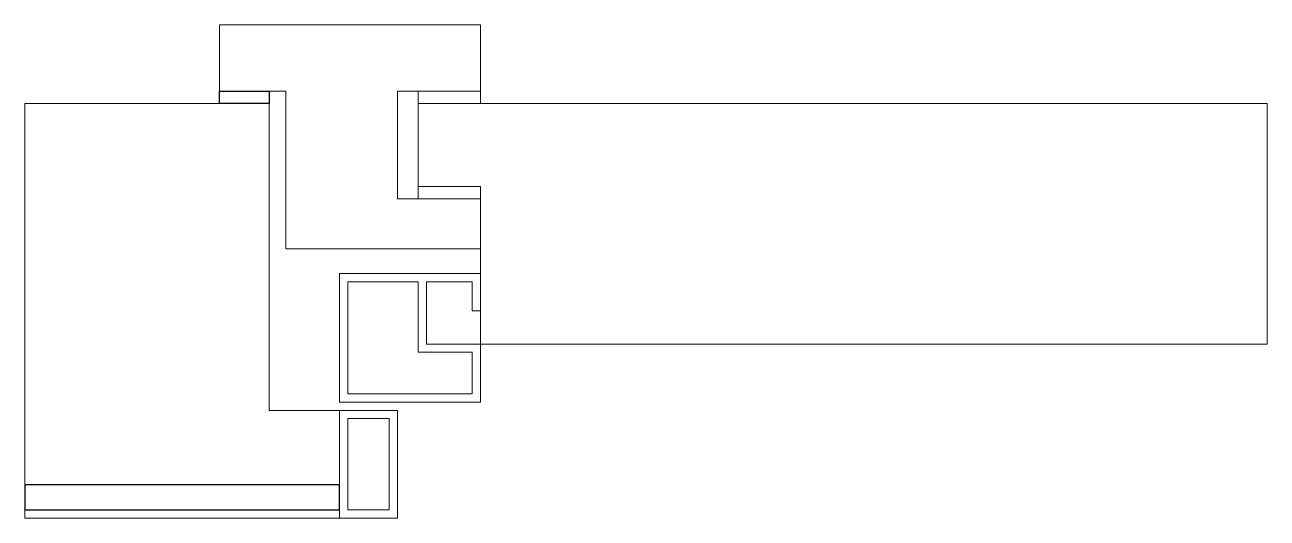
# Model space of a CAD drawing. Header units: millimetres. Extents: x -90 to 210, y -28 to 91.
import ezdxf

# ---------------------------------------------------------------- set-up
doc = ezdxf.new("R2010")
doc.units = ezdxf.units.MM
doc.header["$MEASUREMENT"] = 0
doc.layers.get('0').update_dxf_attribs({"color": 255, "lineweight": 25})
for name, color, linetype, lineweight in [('aluminium', 4, 'Continuous', 0), ('Bois', 3, 'Continuous', 0), ('Panneau', 1, 'Continuous', 0)]:
    doc.layers.add(name, color=color, linetype=linetype, lineweight=lineweight)
doc.layers.add('EPDM', color=253, linetype='Continuous', lineweight=0, true_color=0xa0a0a4)

msp = doc.modelspace()

# ---------------------------------------------------------------- linework, layer by layer
at = {"linetype": 'ByBlock'}
for points in [[(-43, 75), (-31, 75), (-31, 72), (-43, 72)], [(-90, -26), (-14, -26), (-14, -20), (-90, -20)]]:
    msp.add_lwpolyline(points, close=True, dxfattribs=at)
at = {"layer": 'aluminium', "linetype": 'Continuous'}
for points in [[(20, 31), (-14, 31), (-14, 0), (20, 0), (20, 14), (7, 14), (7, 29), (18, 29), (18, 22), (20, 22)], [(5, 29), (-12, 29), (-12, 2), (18, 2), (18, 12), (5, 12)], [(0, -2), (0, -28), (-14, -28), (-14, -2)], [(-2, -4), (-2, -26), (-12, -26), (-12, -4)], [(-14, -28), (-90, -28), (-90, -26), (-14, -26)]]:
    msp.add_lwpolyline(points, close=True, dxfattribs=at)
at = {"layer": 'Bois', "linetype": 'Continuous'}
for points in [[(-43, 91), (20, 91), (20, 75), (0, 75), (0, 49), (20, 49), (20, 37), (-27, 37), (-27, 75), (-43, 75)], [(-90, 72), (-90, -20), (-14, -20), (-14, -2), (-31, -2), (-31, 72), (-31, 72)]]:
    msp.add_lwpolyline(points, close=True, dxfattribs=at)
at = {"layer": 'EPDM', "linetype": 'Continuous'}
for points in [[(20, 75), (20, 72), (5, 72), (5, 75)], [(5, 52), (20, 52), (20, 49), (5, 49)]]:
    msp.add_lwpolyline(points, close=True, dxfattribs=at)
at = {"layer": 'Panneau', "linetype": 'Continuous'}
msp.add_lwpolyline([(5, 72), (210, 72), (210, 14), (20, 14), (20, 52), (5, 52), (5, 72)], close=True, dxfattribs=at)

doc.saveas('drawing.dxf')
